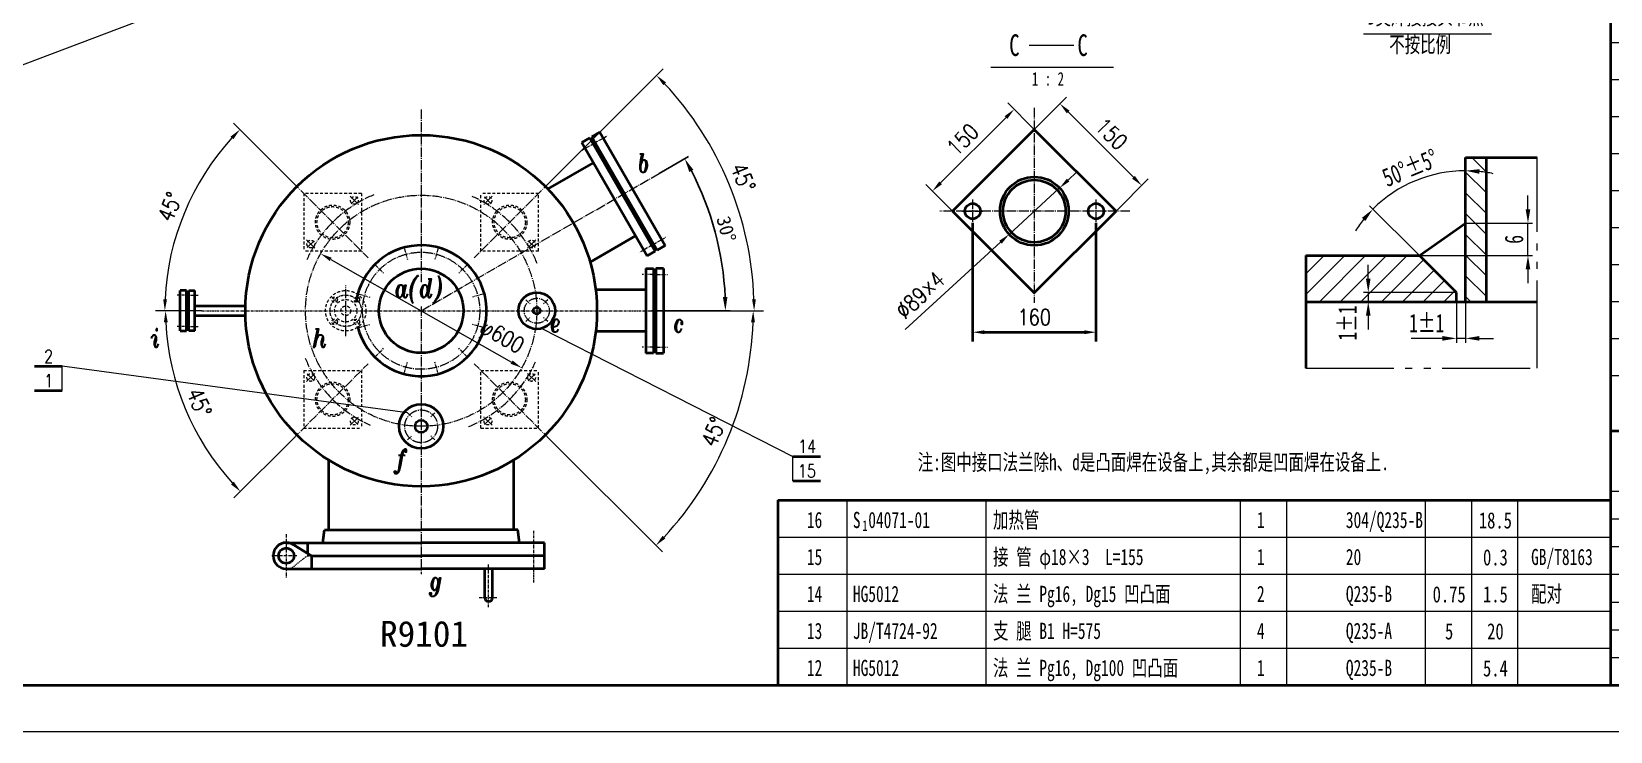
# Model space of a CAD drawing. Extents: x 588 to 10164, y -1551 to 4163.
# Drawn here: x 3787 to 7884, y -877 to 940 of the extents above; entities that cross this region are included whole.
import ezdxf
from ezdxf.enums import TextEntityAlignment as Align

# ---------------------------------------------------------------- set-up
doc = ezdxf.new("R2010")
doc.units = 0
doc.header["$LTSCALE"] = 10
doc.header["$PDMODE"] = 1
for name, pattern in [('JXX-L', [2.95, 1.9, -0.25, 0.15, -0.25, 0.15, -0.25]), ('XX-L', [1.25, 0.75, -0.5]), ('XX-S', [0.5, 0.3, -0.2]), ('ZXX-L', [3.28, 2.5, -0.3, 0.18, -0.3]), ('ZXX-S', [1.27, 0.75, -0.2, 0.12, -0.2])]:
    doc.linetypes.add(name, pattern=pattern)
doc.layers.get('Defpoints').update_dxf_attribs({"linetype": 'CONTINUOUS'})
doc.layers.add('7标注层', color=4, linetype='CONTINUOUS')
for name, color, linetype, lineweight in [('A 粗实线', 1, 'CONTINUOUS', 40), ('B 细实线', 7, 'CONTINUOUS', 18), ('C 文 字', 2, 'CONTINUOUS', 20), ('D 短中心线', 3, 'ZXX-S', 18), ('E 长中心线', 3, 'ZXX-L', 18), ('F 短虚线', 6, 'XX-S', 20), ('G 长虚线', 6, 'XX-L', 20), ('I 长双点线', 3, 'JXX-L', 18), ('J 标注尺寸', 2, 'CONTINUOUS', 18)]:
    doc.layers.add(name, color=color, linetype=linetype, lineweight=lineweight)
doc.styles.add('HZTXT', font='SIMFANG.TTF', dxfattribs={"width": 0.75})
doc.styles.add('ITALICT', font='ITALICT.shx', dxfattribs={"width": 0.7})
doc.styles.add('ROMANC', font='romanc', dxfattribs={"width": 0.7, "height": 6})
doc.styles.get("Standard").update_dxf_attribs({"font": 'SIMFANG.TTF'})
doc.styles.add('style2', font='SIMFANG.TTF', dxfattribs={"width": 0.7})
doc.styles.add('TH_GBDIM', font='romans.shx', dxfattribs={"width": 0.8, "bigfont": 'gbcbig.shx'})
doc.styles.add('标题中文', font='SIMFANG.TTF', dxfattribs={"width": 0.7})
doc.dimstyles.new('MaRu', dxfattribs={"dimscale": 12, "dimtxt": 3.5, "dimasz": 2.5, "dimexe": 2, "dimexo": 0, "dimgap": 1.5, "dimtad": 1, "dimdec": 1, "dimzin": 0, "dimdsep": 46, "dimtxsty": 'TH_GBDIM', "dimcen": 2.5, "dimclrd": 130, "dimclre": 130, "dimclrt": 3, "dimadec": 0, "dimazin": 0, "dimtfac": 0.714286, "dimtdec": 1, "dimtmove": 0, "dimatfit": 3, "dimfxl": 0, "dimtolj": 1, "dimtzin": 0, "dimlwd": -1, "dimlwe": -1, "dimarcsym": 0})
doc.dimstyles.new('MaRu_CIR_CIR5', dxfattribs={"dimscale": 12, "dimtxt": 3.5, "dimasz": 2.5, "dimexe": 2, "dimexo": 0, "dimgap": 1.5, "dimtad": 1, "dimtoh": 1, "dimdec": 1, "dimzin": 0, "dimdsep": 46, "dimtxsty": 'TH_GBDIM', "dimcen": 2.5, "dimclrd": 130, "dimclre": 130, "dimclrt": 3, "dimadec": 0, "dimazin": 0, "dimtfac": 0.714286, "dimtdec": 1, "dimtmove": 0, "dimatfit": 0, "dimfxl": 0, "dimtolj": 1, "dimtzin": 0, "dimlwd": -1, "dimlwe": -1, "dimarcsym": 0})
doc.dimstyles.new('TH_GBDIM', dxfattribs={"dimscale": 12, "dimtxt": 3.5, "dimasz": 2.5, "dimexe": 2, "dimexo": 0, "dimgap": 1.5, "dimtad": 1, "dimdec": 1, "dimzin": 0, "dimdsep": 46, "dimtxsty": 'TH_GBDIM', "dimcen": 2.5, "dimclrd": 130, "dimclre": 130, "dimclrt": 3, "dimadec": 0, "dimazin": 0, "dimtfac": 0.714286, "dimtdec": 1, "dimtmove": 0, "dimatfit": 3, "dimfxl": 0, "dimtolj": 1, "dimtzin": 0, "dimlwd": -1, "dimlwe": -1, "dimarcsym": 0})
doc.dimstyles.new('TH_GBDIM1', dxfattribs={"dimscale": 12, "dimtxt": 3.5, "dimasz": 2.5, "dimexe": 2, "dimexo": 0, "dimgap": 1.5, "dimtad": 1, "dimdec": 1, "dimzin": 0, "dimdsep": 46, "dimtxsty": 'TH_GBDIM', "dimcen": 2.5, "dimclrd": 130, "dimclre": 130, "dimclrt": 3, "dimadec": 0, "dimazin": 0, "dimtfac": 0.714286, "dimtdec": 1, "dimtmove": 0, "dimatfit": 3, "dimfxl": 0, "dimtolj": 1, "dimtzin": 0, "dimlwd": -1, "dimlwe": -1, "dimarcsym": 0})
doc.dimstyles.new('通用标注4.0', dxfattribs={"dimscale": 12, "dimtxt": 3, "dimasz": 3, "dimexe": 1, "dimexo": 0, "dimgap": 1, "dimtad": 1, "dimdec": 0, "dimzin": 0, "dimdsep": 46, "dimtxsty": 'Standard', "dimcen": 0, "dimadec": 0, "dimazin": 0, "dimtfac": 0.375, "dimtdec": 0, "dimtmove": 2, "dimatfit": 3, "dimfxl": 0, "dimtzin": 0, "dimarcsym": 0})

# ---------------------------------------------------------------- blocks, each defined once
blk = doc.blocks.new('*D80')
at = {"layer": 'C 文 字', "color": 0, "lineweight": -2}
for p, q in [((5416, 572), (5492.2, 616)), ((5395.4, 215.3), (5599.6, 215.3))]:
    blk.add_line(p, q, dxfattribs=at)
blk.add_arc((4798.2, 215.3), 789.5, 2.613, 27.387, dxfattribs=at)
at = {"layer": 'C 文 字', "color": 0}
for points in [[(5493.9, 575.6), (5504.4, 581.3), (5481.9, 610)], [(5592.8, 251.4), (5580.8, 251.2), (5587.6, 215.3)]]:
    blk.add_solid(points, dxfattribs=at)
at = {"layer": 'Defpoints', "color": 0}
for p in [(5416, 572), (5575.6, 352.4), (4085.2, 215.3), (4798.2, 215.3), (5395.4, 215.3)]:
    blk.add_point(p, dxfattribs=at)
at = {"layer": 'C 文 字', "color": 0, "insert": (5589.7, 427.4), "char_height": 36, "attachment_point": 5, "rotation": 285}
blk.add_mtext('30°', dxfattribs=at)
blk = doc.blocks.new('*D23')
at = {"layer": 'Defpoints', "color": 0}
for p in [(3237.53, 4833.7), (3244.87, 4832.92), (3234.87, 4816.32), (3242.87, 4808.32), (3244.87, 4806.32)]:
    blk.add_point(p, dxfattribs=at)
at = {"layer": 'J 标注尺寸', "color": 0, "lineweight": -2}
for p, q in [((3244.87, 4832.92), (3244.87, 4835.67)), ((3234.87, 4816.32), (3224.11, 4827.07))]:
    blk.add_line(p, q, dxfattribs=at)
for start, end in [(90, 135), (77.8674, 83.9337), (141.0663, 147.1326)]:
    blk.add_arc((3244.87, 4806.32), 28.35, start, end, dxfattribs=at)
at = {"layer": 'J 标注尺寸', "color": 0}
for points in [[(3247.84, 4834.01), (3247.89, 4835.01), (3244.87, 4834.67)], [(3222.44, 4824.47), (3223.19, 4823.8), (3224.82, 4826.36)]]:
    blk.add_solid(points, dxfattribs=at)
at = {"layer": 'J 标注尺寸', "color": 0, "insert": (3232.87, 4835.28), "char_height": 4, "attachment_point": 5, "rotation": 22.5, "style": 'style2'}
blk.add_mtext('{\\f仿宋_GB2312|b0|i0|c134|p49;50°±5°}', dxfattribs=at)
blk = doc.blocks.new('*D22')
at = {"layer": 'Defpoints', "color": 0}
for p in [(3244.87, 4823.32), (3258.35, 4823.32), (3234.87, 4816.32)]:
    blk.add_point(p, dxfattribs=at)
at = {"layer": 'J 标注尺寸', "color": 0, "lineweight": -2}
for p, q in [((3258.35, 4826.32), (3258.35, 4829.32)), ((3244.87, 4823.32), (3259.35, 4823.32)), ((3258.35, 4816.32), (3258.35, 4823.32)), ((3234.87, 4816.32), (3259.35, 4816.32)), ((3258.35, 4813.32), (3258.35, 4810.32))]:
    blk.add_line(p, q, dxfattribs=at)
at = {"layer": 'J 标注尺寸', "color": 0}
for points in [[(3257.85, 4826.32), (3258.85, 4826.32), (3258.35, 4823.32)], [(3257.85, 4813.32), (3258.85, 4813.32), (3258.35, 4816.32)]]:
    blk.add_solid(points, dxfattribs=at)
at = {"layer": 'J 标注尺寸', "color": 0, "insert": (3255.35, 4819.82), "char_height": 4, "attachment_point": 5, "rotation": 90, "style": 'style2'}
blk.add_mtext('6', dxfattribs=at)
blk = doc.blocks.new('*D88')
at = {"layer": '7标注层', "color": 130}
for p, q in [((6476.7, 554.4), (6498.7, 574.7)), ((6454.6, 534.1), (6323.5, 413.7)), ((6301.4, 393.4), (6054.1, 166.3))]:
    blk.add_line(p, q, dxfattribs=at)
for points in [[(6473.3, 558.1), (6480, 550.8), (6454.6, 534.1)], [(6298, 397.1), (6304.8, 389.7), (6323.5, 413.7)]]:
    blk.add_solid(points, dxfattribs=at)
at = {"layer": 'Defpoints', "color": 0}
for p in [(6454.6, 534.1), (6323.5, 413.7)]:
    blk.add_point(p, dxfattribs=at)
at = {"layer": '7标注层', "color": 3, "insert": (6092.8, 256.3), "char_height": 42, "attachment_point": 5, "rotation": 42.5742, "style": 'TH_GBDIM'}
blk.add_mtext('\\A1;%%c89×4{}{}', dxfattribs=at)
blk = doc.blocks.new('*D89')
at = {"layer": 'A 粗实线', "color": 130}
for p, q in [((6229, 443.5), (6229, 135.6)), ((6549, 443.5), (6549, 135.6)), ((6259, 159.6), (6519, 159.6))]:
    blk.add_line(p, q, dxfattribs=at)
for points in [[(6259, 164.6), (6259, 154.6), (6229, 159.6)], [(6519, 164.6), (6519, 154.6), (6549, 159.6)]]:
    blk.add_solid(points, dxfattribs=at)
at = {"layer": 'Defpoints', "color": 0}
for p in [(6229, 443.5), (6549, 443.5), (6549, 159.6)]:
    blk.add_point(p, dxfattribs=at)
at = {"layer": 'A 粗实线', "color": 3, "insert": (6389, 198.6), "char_height": 42, "attachment_point": 5, "style": 'TH_GBDIM'}
blk.add_mtext('\\A1;160', dxfattribs=at)
blk = doc.blocks.new('*D91')
at = {"layer": 'Defpoints', "color": 0}
for p in [(6389, 686.1), (6124.7, 526.1), (6176.9, 473.9)]:
    blk.add_point(p, dxfattribs=at)
at = {"layer": 'J 标注尺寸', "color": 130}
for p, q in [((6389, 686.1), (6319.9, 755.2)), ((6315.6, 717.1), (6145.9, 547.3)), ((6176.9, 473.9), (6107.7, 543.1))]:
    blk.add_line(p, q, dxfattribs=at)
for points in [[(6312.1, 720.6), (6319.1, 713.5), (6336.8, 738.3)], [(6142.4, 550.9), (6149.4, 543.8), (6124.7, 526.1)]]:
    blk.add_solid(points, dxfattribs=at)
at = {"layer": 'J 标注尺寸', "color": 3, "insert": (6203.2, 659.8), "char_height": 42, "attachment_point": 5, "rotation": 45, "style": 'TH_GBDIM'}
blk.add_mtext('\\A1;150', dxfattribs=at)
blk = doc.blocks.new('*D92')
at = {"layer": 'Defpoints', "color": 0}
for p in [(6389, 686.1), (6667.7, 540.5), (6601.2, 473.9)]:
    blk.add_point(p, dxfattribs=at)
at = {"layer": 'J 标注尺寸', "color": 130}
for p, q in [((6389, 686.1), (6472.5, 769.6)), ((6476.8, 731.4), (6646.5, 561.7)), ((6601.2, 473.9), (6684.7, 557.4))]:
    blk.add_line(p, q, dxfattribs=at)
for points in [[(6480.3, 734.9), (6473.2, 727.9), (6455.6, 752.6)], [(6650, 565.2), (6642.9, 558.1), (6667.7, 540.5)]]:
    blk.add_solid(points, dxfattribs=at)
at = {"layer": 'J 标注尺寸', "color": 3, "insert": (6589.2, 674.1), "char_height": 42, "attachment_point": 5, "rotation": 315, "style": 'TH_GBDIM'}
blk.add_mtext('\\A1;150', dxfattribs=at)
blk = doc.blocks.new('*D93')
at = {"layer": 'Defpoints', "color": 0}
for p in [(4537.3, 363.5), (5059, 67.1)]:
    blk.add_point(p, dxfattribs=at)
at = {"layer": 'J 标注尺寸', "color": 130}
blk.add_line((4563.4, 348.7), (5032.9, 81.9), dxfattribs=at)
for points in [[(4565.9, 353.1), (4561, 344.4), (4537.3, 363.5)], [(5035.4, 86.3), (5030.4, 77.6), (5059, 67.1)]]:
    blk.add_solid(points, dxfattribs=at)
at = {"layer": 'J 标注尺寸', "color": 3, "insert": (5005.4, 143.8), "char_height": 42, "attachment_point": 5, "rotation": 330.3913, "style": 'TH_GBDIM'}
blk.add_mtext('\\A1;φ600', dxfattribs=at)
blk = doc.blocks.new('*D94')
at = {"layer": 'Defpoints', "color": 0}
for p in [(5134, 551.1), (5632.6, 438.9), (4935.7, 352.8), (4667.4, 215.3), (5469.4, 215.3)]:
    blk.add_point(p, dxfattribs=at)
at = {"layer": 'J 标注尺寸', "color": 130}
for p, q in [((5134, 551.1), (5426, 843.2)), ((5469.4, 215.3), (5686.1, 215.3))]:
    blk.add_line(p, q, dxfattribs=at)
blk.add_arc((4798.2, 215.3), 863.9, 1.9897, 43.0103, dxfattribs=at)
for points in [[(5426.3, 801.1), (5433.5, 808.1), (5409, 826.2)], [(5666.6, 245.4), (5656.6, 245.2), (5662.1, 215.3)]]:
    blk.add_solid(points, dxfattribs=at)
at = {"layer": 'J 标注尺寸', "color": 3, "insert": (5633.4, 561.3), "char_height": 42, "attachment_point": 5, "rotation": 292.5, "style": 'TH_GBDIM'}
blk.add_mtext('\\A1;45°', dxfattribs=at)
blk = doc.blocks.new('*D95')
at = {"layer": 'Defpoints', "color": 0}
for p in [(4667.4, 215.3), (5469.4, 215.3), (4935.7, 77.8), (5134, -120.5), (5544.2, -215.4)]:
    blk.add_point(p, dxfattribs=at)
at = {"layer": 'J 标注尺寸', "color": 130}
for p, q in [((5469.4, 215.3), (5683.7, 215.3)), ((5134, -120.5), (5424.3, -410.8))]:
    blk.add_line(p, q, dxfattribs=at)
blk.add_arc((4798.2, 215.3), 861.5, 316.9953, 358.0047, dxfattribs=at)
for points in [[(5654.1, 185.4), (5664.1, 185.2), (5659.7, 215.3)], [(5431.8, -375.7), (5424.6, -368.8), (5407.3, -393.8)]]:
    blk.add_solid(points, dxfattribs=at)
at = {"layer": 'J 标注尺寸', "color": 3, "insert": (5557, -99), "char_height": 42, "attachment_point": 5, "rotation": 67.5, "style": 'TH_GBDIM'}
blk.add_mtext('\\A1;45°', dxfattribs=at)
blk = doc.blocks.new('*D100')
at = {"layer": 'Defpoints', "color": 0}
for p in [(4228.9, 215.3), (4560.3, 215.3), (4157.5, 43.7), (4660.7, 77.8), (4462.4, -120.5)]:
    blk.add_point(p, dxfattribs=at)
at = {"layer": 'J 标注尺寸', "color": 130}
for p, q in [((4228.9, 215.3), (4110.9, 215.3)), ((4462.4, -120.5), (4312.2, -270.6))]:
    blk.add_line(p, q, dxfattribs=at)
blk.add_arc((4798.2, 215.3), 663.2, 182.5919, 222.4081, dxfattribs=at)
for points in [[(4130.6, 185.2), (4140.6, 185.4), (4134.9, 215.3)], [(4312.1, -228.5), (4304.8, -235.4), (4329.2, -253.7)]]:
    blk.add_solid(points, dxfattribs=at)
at = {"layer": 'J 标注尺寸', "color": 3, "insert": (4222.5, -23.1), "char_height": 42, "attachment_point": 5, "rotation": 292.5, "style": 'TH_GBDIM'}
blk.add_mtext('\\A1;45°', dxfattribs=at)
blk = doc.blocks.new('*D101')
at = {"layer": 'Defpoints', "color": 0}
for p in [(4222.2, 547.9), (4462.4, 551.1), (4660.7, 352.8), (4228.9, 215.3), (4560.3, 215.3)]:
    blk.add_point(p, dxfattribs=at)
at = {"layer": 'J 标注尺寸', "color": 130}
for p, q in [((4462.4, 551.1), (4310.9, 702.6)), ((4228.9, 215.3), (4109.1, 215.3))]:
    blk.add_line(p, q, dxfattribs=at)
blk.add_arc((4798.2, 215.3), 665.1, 137.5846, 177.4154, dxfattribs=at)
for points in [[(4303.5, 667.4), (4310.8, 660.5), (4327.9, 685.6)], [(4138.7, 245.2), (4128.8, 245.4), (4133.1, 215.3)]]:
    blk.add_solid(points, dxfattribs=at)
at = {"layer": 'J 标注尺寸', "color": 3, "insert": (4146.6, 485.2), "char_height": 42, "attachment_point": 5, "rotation": 67.5, "style": 'TH_GBDIM'}
blk.add_mtext('\\A1;45°', dxfattribs=at)
blk = doc.blocks.new('D类焊接接头节点')
at = {"layer": 'J 标注尺寸'}
h = blk.add_hatch(dxfattribs=at)
h.set_pattern_fill('ANSI31', color=256, angle=90, style=0)
h.set_pattern_definition([(135, (-3239.867, -4819.82), (-2.245064, -2.245064), [])])
h.paths.add_polyline_path([(9.5, 17.68), (5, 17.68), (5, -13.5), (9.5, -13.5)])
h = blk.add_hatch(dxfattribs=at)
h.set_pattern_fill('ANSI31', color=256, style=0)
h.set_pattern_definition([(45, (-3239.867, -4819.82), (-2.245064, 2.245064), [])])
h.paths.add_polyline_path([(-29.54, -3.5), (-29.54, -13.5), (-16.05, -13.5), (-16.05, -11.5), (3, -11.5), (-5, -3.5)])
h.paths.add_polyline_path([(3, -13.5), (3, -11.5), (-16.05, -11.5), (-16.05, -13.5)])
at = {"layer": 'A 粗实线'}
for p, q in [((5, 17.68), (20.46, 17.68)), ((5, -13.5), (5, 17.68)), ((9.5, -13.5), (9.5, 17.68)), ((-5, -3.5), (5, 3.5)), ((-29.54, -3.5), (-29.54, -27.88)), ((-29.54, -3.5), (-5, -3.5)), ((3, -11.5), (-5, -3.5)), ((-29.54, -13.5), (5, -13.5)), ((3, -13.5), (3, -11.5)), ((5, -13.5), (20.46, -13.5))]:
    blk.add_line(p, q, dxfattribs=at)
at = {"layer": 'I 长双点线'}
for p, q in [((20.46, -27.88), (20.46, 17.68)), ((-29.54, -27.88), (20.46, -27.88))]:
    blk.add_line(p, q, dxfattribs=at)
at = {"layer": 'J 标注尺寸'}
for p, q in [((-17.1, 44.45), (10.6, 44.45)), ((-16.05, -8.5), (-16.05, -5.5)), ((3, -11.5), (-17.05, -11.5)), ((3, -13.5), (-17.05, -13.5)), ((-16.05, -11.5), (-16.05, -13.5)), ((3, -13.5), (3, -22.41)), ((5, -13.5), (5, -22.41)), ((-16.05, -16.5), (-16.05, -19.5)), ((0, -21.41), (-6.74, -21.41)), ((5, -21.41), (3, -21.41)), ((8, -21.41), (11, -21.41))]:
    blk.add_line(p, q, dxfattribs=at)
for points in [[(-16.55, -8.5), (-15.55, -8.5), (-16.05, -11.5)], [(-16.55, -16.5), (-15.55, -16.5), (-16.05, -13.5)], [(0, -20.91), (0, -21.91), (3, -21.41)], [(8, -20.91), (8, -21.91), (5, -21.41)]]:
    blk.add_solid(points, dxfattribs=at)
at = {"layer": 'J 标注尺寸', "char_height": 3.5, "width": 51, "attachment_point": 1, "style": 'style2'}
for s, insert in [('D{\\f仿宋_GB2312|b0|i0|c134|p49;类焊接接头节点}', (-16.15, 49.94)), ('{\\f仿宋_GB2312|b0|i0|c134|p49;不按比例}', (-11.51, 43.93))]:
    blk.add_mtext(s, dxfattribs=dict(at, insert=insert))
at = {"layer": 'J 标注尺寸', "insert": (-20.55, -18.08), "char_height": 4, "attachment_point": 5, "rotation": 90, "style": 'style2'}
blk.add_mtext('{\\f仿宋_GB2312|b0|i0|c134|p49;1±1}', dxfattribs=at)
at = {"layer": 'J 标注尺寸', "insert": (-3.41, -18.11), "char_height": 4, "attachment_point": 5, "style": 'style2'}
blk.add_mtext('{\\f仿宋_GB2312|b0|i0|c134|p49;1±1}', dxfattribs=at)
at = {"layer": 'J 标注尺寸'}
dim = blk.add_angular_dim_2l(base=(-2.34, 13.88), line1=((5, -13.5), (5, 13.1)), line2=((3, -11.5), (-5, -3.5)), text='{\\f仿宋_GB2312|b0|i0|c134|p49;50°±5°}', dimstyle='通用标注4.0', dxfattribs=at)
dim.commit()
dim.dimension.update_dxf_attribs({"geometry": '*D23', "text_midpoint": (-7, 15.46), "insert": (-3239.87, -4819.82)})
dim = blk.add_linear_dim(base=(18.48, 3.5), p1=(-5, -3.5), p2=(5, 3.5), angle=90, text='6', dimstyle='通用标注4.0', dxfattribs=at)
dim.commit()
dim.dimension.update_dxf_attribs({"geometry": '*D22', "text_midpoint": (15.48, 0), "insert": (-3239.87, -4819.82)})

msp = doc.modelspace()

# ---------------------------------------------------------------- linework, layer by layer
at = {"layer": 'A 粗实线'}
for p, q in [((7883.77, 1103.3), (7883.77, -96.7)), ((5214.59, 652.04), (5235.38, 664.04)), ((5235.38, 664.04), (5405.38, 369.6)), ((5261.36, 679.04), (5240.57, 667.04)), ((5240.57, 667.04), (5410.57, 372.6)), ((5261.36, 679.04), (5431.36, 384.6)), ((6176.89, 473.94), (6389.02, 686.07)), ((6389.02, 686.07), (6601.16, 473.94)), ((5214.59, 652.04), (5384.59, 357.6)), ((5253.38, 632.87), (5255.98, 634.37)), ((5258.57, 635.87), (5255.98, 634.37)), ((5255.98, 634.37), (5389.98, 402.27)), ((5255.98, 634.37), (5389.98, 402.27)), ((5244.84, 599.65), (5126.77, 531.48)), ((6176.89, 473.94), (6389.02, 261.8)), ((6389.02, 261.8), (6601.16, 473.94)), ((5354.34, 409.99), (5236.27, 341.82)), ((5405.38, 369.6), (5384.59, 357.6)), ((5389.98, 402.27), (5387.38, 400.77)), ((5389.98, 402.27), (5392.57, 403.77)), ((5410.57, 372.6), (5431.36, 384.6)), ((5381.16, 325.32), (5381.16, 105.32)), ((5381.16, 325.32), (5401.16, 325.32)), ((5401.16, 325.32), (5401.16, 105.32)), ((5401.16, 294.32), (5404.16, 294.32)), ((5404.16, 294.32), (5404.16, 136.32)), ((5404.16, 294.32), (5404.16, 136.32)), ((5407.16, 294.32), (5404.16, 294.32)), ((5407.16, 325.32), (5407.16, 105.32)), ((5427.16, 325.32), (5407.16, 325.32)), ((5427.16, 325.32), (5427.16, 105.32)), ((4173.16, 162.8), (4173.16, 267.8)), ((4189.16, 267.8), (4173.16, 267.8)), ((4189.16, 162.8), (4189.16, 267.8)), ((4195.16, 162.8), (4195.16, 267.8)), ((4195.16, 267.8), (4211.16, 267.8)), ((4211.16, 162.8), (4211.16, 267.8)), ((5381.16, 269.32), (5250.96, 269.32)), ((4192.16, 244.3), (4189.16, 244.3)), ((4192.16, 244.3), (4195.16, 244.3)), ((4192.16, 186.3), (4192.16, 244.3)), ((4192.16, 186.3), (4192.16, 244.3)), ((4211.16, 227.8), (4342.34, 227.8)), ((4189.16, 186.3), (4192.16, 186.3)), ((4195.16, 186.3), (4192.16, 186.3)), ((4211.16, 202.8), (4342.34, 202.8)), ((4173.16, 162.8), (4189.16, 162.8)), ((4211.16, 162.8), (4195.16, 162.8)), ((5381.16, 161.32), (5250.96, 161.32)), ((5404.16, 136.32), (5401.16, 136.32)), ((5404.16, 136.32), (5407.16, 136.32)), ((5401.16, 105.32), (5381.16, 105.32)), ((5407.16, 105.32), (5427.16, 105.32)), ((3794.67, 71.55), (3866.89, 71.55)), ((3794.67, 8.34), (3866.89, 8.34)), ((7883.77, -96.7), (10043.77, -96.7)), ((5762.15, -162.66), (5834.36, -162.66)), ((4558.16, -353.68), (4558.16, -172.41)), ((5038.16, -353.68), (5038.16, -172.41)), ((5762.15, -225.87), (5834.36, -225.87)), ((5723.77, -276.7), (5723.77, -564.7)), ((5723.77, -276.7), (7883.77, -276.7)), ((4543.16, -386.68), (4547.22, -353.68)), ((4547.22, -353.68), (4798.16, -353.68)), ((5049.11, -353.68), (4798.16, -353.68)), ((5053.16, -386.68), (5049.11, -353.68)), ((4448.16, -386.68), (4798.16, -386.68)), ((4513.93, -420.68), (4468.48, -393.42)), ((4503.59, -386.68), (4503.59, -414.48)), ((5118.16, -386.68), (4798.16, -386.68)), ((5118.16, -454.68), (5118.16, -386.68)), ((4513.93, -420.68), (4798.16, -420.68)), ((4513.93, -420.68), (4513.93, -454.68)), ((5118.16, -420.68), (4798.16, -420.68)), ((4448.16, -454.68), (4798.16, -454.68)), ((5118.16, -454.68), (4798.16, -454.68)), ((4963.16, -529.68), (4963.16, -454.68)), ((4983.16, -529.68), (4983.16, -454.68)), ((5723.77, -564.7), (5723.77, -756.7))]:
    msp.add_line(p, q, dxfattribs=at)
at = {"layer": 'A 粗实线', "color": 1}
msp.add_line((7883.77, -96.7), (7883.77, -756.7), dxfattribs=at)
at = {"layer": 'A 粗实线', "color": 5}
msp.add_lwpolyline([(3335.77, -756.7), (10043.77, -756.7), (10043.77, 4043.3), (3335.77, 4043.3)], close=True, dxfattribs=at)
at = {"layer": 'A 粗实线'}
for centre, radius in [((4798.16, 215.32), 456), ((6389.02, 473.94), 89), ((6389.02, 473.94), 81), ((6229.02, 473.94), 20), ((6549.02, 473.94), 20), ((4798.16, 215.32), 109.5), ((5098.16, 215.32), 47.5), ((5098.16, 215.32), 9), ((4798.16, -84.68), 57.5), ((4798.16, -84.68), 16), ((4448.16, -420.68), 20)]:
    msp.add_circle(centre, radius, dxfattribs=at)
for centre, radius, start, end in [((4798.16, 215.32), 170, 193.61963, 172.65181), ((4448.16, -420.68), 34, 90, 270), ((4448.16, -420.68), 34, 53.31412, 90), ((4973.16, -529.68), 10, 180, 0)]:
    msp.add_arc(centre, radius, start, end, dxfattribs=at)
at = {"layer": 'B 细实线'}
for p, q in [((7883.77, 911.3), (10043.77, 911.3)), ((7883.77, 815.3), (10043.77, 815.3)), ((7883.77, 719.3), (10043.77, 719.3)), ((7883.77, 623.3), (10043.77, 623.3)), ((7883.77, 527.3), (10043.77, 527.3)), ((7883.77, 431.3), (10043.77, 431.3)), ((7883.77, 335.3), (10043.77, 335.3)), ((7883.77, 239.3), (10043.77, 239.3)), ((7883.77, 143.3), (10043.77, 143.3)), ((3866.89, 8.34), (3866.89, 71.55)), ((7883.77, 47.3), (10043.77, 47.3)), ((5762.15, -225.87), (5762.15, -162.66)), ((5903.77, -564.7), (5903.77, -276.7)), ((6263.77, -564.7), (6263.77, -276.7)), ((6923.77, -564.7), (6923.77, -276.7)), ((7043.77, -564.7), (7043.77, -276.7)), ((7403.77, -564.7), (7403.77, -276.7)), ((7523.77, -564.7), (7523.77, -276.7)), ((7643.77, -564.7), (7643.77, -276.7)), ((7883.77, -252.7), (10043.77, -252.7)), ((7883.77, -324.7), (8603.77, -324.7)), ((5723.77, -372.7), (7883.77, -372.7)), ((7883.77, -396.7), (8603.77, -396.7)), ((5723.77, -468.7), (7883.77, -468.7)), ((7883.77, -468.7), (8603.77, -468.7)), ((5723.77, -564.7), (7883.77, -564.7)), ((5903.77, -756.7), (5903.77, -564.7)), ((6263.77, -756.7), (6263.77, -564.7)), ((6923.77, -756.7), (6923.77, -564.7)), ((7043.77, -756.7), (7043.77, -564.7)), ((7403.77, -756.7), (7403.77, -564.7)), ((7523.77, -756.7), (7523.77, -564.7)), ((7643.77, -756.7), (7643.77, -564.7)), ((7883.77, -540.7), (8603.77, -540.7)), ((7883.77, -612.7), (8603.77, -612.7)), ((5723.77, -660.7), (7883.77, -660.7)), ((7883.77, -684.7), (10043.77, -684.7))]:
    msp.add_line(p, q, dxfattribs=at)
msp.add_lwpolyline([(3035.77, -876.7), (10163.77, -876.7), (10163.77, 4163.3), (3035.77, 4163.3)], close=True, dxfattribs=at)
at = {"layer": 'C 文 字'}
for p, q in [((4715.66, 1213.9), (3555.18, 774.51)), ((6375.82, 904.93), (6491.59, 904.93)), ((6276.12, 847.57), (6594.34, 847.57)), ((5111.12, 169.62), (5762.15, -162.66)), ((4762.81, -49.33), (3866.89, 71.55))]:
    msp.add_line(p, q, dxfattribs=at)
at = {"layer": 'D 短中心线'}
for p, q in [((5239.18, 645.46), (5280.75, 669.46)), ((5254.77, 654.46), (5213.2, 630.46)), ((4755.13, 375.93), (4762.52, 348.35)), ((4841.2, 375.93), (4833.81, 348.35)), ((5406.77, 391.18), (5365.2, 367.18)), ((5391.18, 382.18), (5432.75, 406.18)), ((4680.59, 332.9), (4700.78, 312.7)), ((4915.74, 332.9), (4895.55, 312.7)), ((5411.16, 309.82), (5371.16, 309.82)), ((5397.16, 309.82), (5437.16, 309.82)), ((4197.16, 256.05), (4165.16, 256.05)), ((4187.16, 256.05), (4219.16, 256.05)), ((4567.08, 250.76), (4580.34, 237.5)), ((4637.97, 250.76), (4624.71, 237.5)), ((4637.55, 258.36), (4665.14, 250.96)), ((4958.78, 258.36), (4931.19, 250.96)), ((4228.88, 215.32), (4560.34, 215.32)), ((4561.78, 215.32), (5469.37, 215.32)), ((5069.88, 243.6), (5080.49, 233)), ((5126.45, 243.6), (5115.84, 233)), ((4197.16, 174.55), (4165.16, 174.55)), ((4187.16, 174.55), (4219.16, 174.55)), ((4567.08, 179.88), (4580.34, 193.13)), ((4637.97, 179.88), (4624.71, 193.13)), ((4637.55, 172.28), (4665.14, 179.68)), ((4958.78, 172.28), (4931.19, 179.68)), ((5069.88, 187.04), (5080.49, 197.64)), ((5126.45, 187.04), (5115.84, 197.64)), ((4680.59, 97.74), (4700.78, 117.94)), ((4755.13, 54.7), (4762.52, 82.29)), ((4841.2, 54.7), (4833.81, 82.29)), ((4915.74, 97.74), (4895.55, 117.94)), ((5411.16, 120.82), (5371.16, 120.82)), ((5397.16, 120.82), (5437.16, 120.82)), ((4762.81, -49.33), (4773.42, -59.93)), ((4833.52, -49.33), (4822.91, -59.93)), ((4762.81, -120.04), (4773.42, -109.43)), ((4833.52, -120.04), (4822.91, -109.43)), ((4448.16, -364.6), (4448.16, -478.26)), ((5090.66, -489.65), (5090.66, -356.01)), ((4475.19, -420.68), (4410.52, -420.68)), ((4973.16, -554.42), (4973.16, -441.92)), ((4994.57, -529.68), (4948.94, -529.68)), ((4973.16, -551.72), (4973.16, -551.67))]:
    msp.add_line(p, q, dxfattribs=at)
msp.add_circle((4602.53, 215.32), 40.75, dxfattribs=at)
at = {"layer": 'E 长中心线'}
for p, q in [((4798.16, 737.8), (4798.16, 289.27)), ((6389.02, 742.36), (6389.02, 236.27)), ((4462.35, 551.13), (4660.66, 352.82)), ((4798.16, 215.32), (5416.03, 572.04)), ((5133.98, 551.13), (4935.67, 352.82)), ((4614.18, 512.44), (4635.67, 490.95)), ((4634.14, 510.91), (4615.71, 492.48)), ((4982.15, 512.44), (4960.66, 490.95)), ((4962.19, 510.91), (4980.62, 492.48)), ((6229.02, 504.33), (6229.02, 443.55)), ((6549.02, 504.33), (6549.02, 443.55)), ((6637.23, 473.94), (6143.52, 473.94)), ((6202.96, 473.94), (6255.09, 473.94)), ((6575.09, 473.94), (6522.96, 473.94)), ((4501.04, 399.31), (4522.53, 377.82)), ((4502.57, 379.34), (4521, 397.78)), ((5095.29, 399.31), (5073.8, 377.82)), ((5093.76, 379.34), (5075.33, 397.78)), ((4602.53, 149.28), (4602.53, 281.36)), ((4798.16, 226.59), (4798.16, -468.16)), ((4462.35, -120.49), (4660.66, 77.82)), ((4501.04, 31.33), (4522.53, 52.82)), ((4502.57, 51.29), (4521, 32.86)), ((5133.98, -120.49), (4935.67, 77.82)), ((5095.29, 31.33), (5073.8, 52.82)), ((5093.76, 51.29), (5075.33, 32.86)), ((4614.18, -81.8), (4635.67, -60.31)), ((4634.14, -80.27), (4615.71, -61.84)), ((4982.15, -81.8), (4960.66, -60.31)), ((4962.19, -80.27), (4980.62, -61.84))]:
    msp.add_line(p, q, dxfattribs=at)
for centre, radius in [((4798.16, 215.32), 300), ((4798.16, 215.32), 152), ((5098.16, 215.32), 32.5), ((4798.16, -84.68), 42.5)]:
    msp.add_circle(centre, radius, dxfattribs=at)
for start, end in [(112.2251, 155.99309), (22.2251, 65.99309), (202.2251, 245.99309), (292.2251, 335.99309)]:
    msp.add_arc((4798.16, 215.32), 325, start, end, dxfattribs=at)
at = {"layer": 'F 短虚线'}
for p, q in [((4503.59, -420.68), (4472.36, -444.57)), ((4503.59, -414.48), (4503.59, -420.68)), ((4503.59, -420.68), (4513.93, -420.68))]:
    msp.add_line(p, q, dxfattribs=at)
msp.add_arc((4448.16, -420.68), 34, 270, 315.35651, dxfattribs=at)
at = {"layer": 'G 长虚线'}
for p, q in [((4643.36, 520.13), (4493.36, 520.13)), ((4493.36, 520.13), (4493.36, 370.13)), ((4643.36, 520.13), (4643.36, 370.13)), ((4952.97, 370.13), (4952.97, 520.13)), ((5102.97, 520.13), (4952.97, 520.13)), ((5102.97, 370.13), (5102.97, 520.13)), ((4643.36, 370.13), (4493.36, 370.13)), ((5102.97, 370.13), (4952.97, 370.13)), ((4493.36, 60.51), (4493.36, -89.49)), ((4493.36, 60.51), (4643.36, 60.51)), ((4643.36, 60.51), (4643.36, -89.49)), ((4952.97, 60.51), (5102.97, 60.51)), ((4952.97, -89.49), (4952.97, 60.51)), ((5102.97, -89.49), (5102.97, 60.51)), ((4493.36, -89.49), (4643.36, -89.49)), ((4952.97, -89.49), (5102.97, -89.49))]:
    msp.add_line(p, q, dxfattribs=at)
for centre, radius in [((4624.92, 501.7), 10), ((4971.41, 501.7), 10), ((4568.36, 445.13), 44.5), ((4568.36, 445.13), 40.5), ((5027.97, 445.13), 44.5), ((5027.97, 445.13), 40.5), ((4511.79, 388.56), 10), ((5084.54, 388.56), 10), ((4602.53, 215.32), 52.5), ((4573.71, 244.13), 7), ((4631.34, 244.13), 7), ((4602.53, 215.32), 29), ((4602.53, 215.32), 29), ((4602.53, 215.32), 12.5), ((4573.71, 186.5), 7), ((4631.34, 186.5), 7), ((4511.79, 42.08), 10), ((5084.54, 42.08), 10), ((4568.36, -14.49), 44.5), ((4568.36, -14.49), 40.5), ((5027.97, -14.49), 44.5), ((5027.97, -14.49), 40.5), ((4624.92, -71.06), 10), ((4971.41, -71.06), 10)]:
    msp.add_circle(centre, radius, dxfattribs=at)

# ---------------------------------------------------------------- block references
at = {"layer": 'C 文 字', "xscale": 12, "yscale": 12}
msp.add_blockref('D类焊接接头节点', (7448.05, 400.6), dxfattribs=at)

# ---------------------------------------------------------------- texts
at = {"layer": 'C 文 字', "style": 'ITALICT', "width": 0.8}
for s, p in [('b', (5359.16, 574.67)), ('a(d)', (4728.77, 250.08)), ('i', (4097.11, 120.76)), ('h', (4515.62, 120.76)), (' e ', (5105.44, 160.49)), ('c', (5451.63, 159.71)), ('f', (4732.34, -191.91)), ('g', (4819, -510.01))]:
    msp.add_text(s, height=48, dxfattribs=at).set_placement(p)
at = {"layer": 'C 文 字'}
for s, height, style, width, p in [('2', 33.87, 'ROMANC', 0.8, (3831.57, 96.97)), ('1', 33.87, 'ROMANC', 0.8, (3831.57, 33.76)), ('14', 33.872, 'ROMANC', 0.8, (5799.63, -136.67)), ('15', 33.872, 'ROMANC', 0.8, (5799.05, -200.45)), ('18.5', 42, 'HZTXT', 0.75, (7585.38, -329.11)), ('0.3', 42, 'HZTXT', 0.75, (7585.38, -425.11)), ('0.75', 42, 'HZTXT', 0.75, (7465.38, -521.11)), ('1.5', 42, 'HZTXT', 0.75, (7585.38, -521.11)), ('5', 42, 'HZTXT', 0.75, (7465.38, -617.11)), ('20', 42, 'HZTXT', 0.75, (7585.38, -617.11)), ('5.4', 42, 'HZTXT', 0.75, (7585.38, -713.11))]:
    msp.add_text(s, height=height, dxfattribs=dict(at, style=style, width=width)).set_placement(p, align=Align.MIDDLE)
at = {"layer": 'C 文 字', "style": '标题中文', "oblique": 0.5}
msp.add_text('R9101', height=67.2, rotation=0.09587, dxfattribs=at).set_placement((4805.28, -623.79), align=Align.MIDDLE)
at = {"layer": 'J 标注尺寸', "style": '标题中文', "width": 0.7}
for s, height, p in [('C', 56, (6324.06, 876.8)), ('C', 56, (6500.94, 876.8)), ('1 : 2', 35, (6382.76, 799.85)), ('注:图中接口法兰除h、d是凸面焊在设备上,其余都是凹面焊在设备上.', 42, (6086.36, -198.55)), ('16', 42, (5798.85, -348.7)), ('S 04071-01', 42, (5918.21, -348.7)), ('加热管  ', 42, (6281.77, -348.7)), ('1', 42, (6966.74, -348.7)), ('304/Q235-B', 42, (7197.32, -348.7)), ('1', 27.3, (5943.15, -356.1)), ('15', 42, (5798.85, -444.7)), ('接 管 φ18×3  L=155', 42, (6281.77, -444.7)), ('1', 42, (6966.74, -444.7)), ('20', 42, (7197.32, -444.7)), ('GB/T8163', 42, (7677.96, -444.7)), ('14', 42, (5798.85, -540.7)), ('HG5012', 42, (5918.21, -540.7)), ('法 兰 Pg16, Dg15 凹凸面', 42, (6281.77, -540.7)), ('2', 42, (6966.74, -540.7)), ('Q235-B', 42, (7197.32, -540.7)), ('配对', 42, (7677.96, -540.7)), ('13', 42, (5798.85, -636.7)), ('JB/T4724-92', 42, (5918.21, -636.7)), ('支 腿 B1 H=575', 42, (6281.77, -636.7)), ('4', 42, (6966.74, -636.7)), ('Q235-A', 42, (7197.32, -636.7)), ('12', 42, (5798.85, -732.7)), ('HG5012', 42, (5918.21, -732.7)), ('法 兰 Pg16, Dg100 凹凸面', 42, (6281.77, -732.7)), ('1', 42, (6966.74, -732.7)), ('Q235-B', 42, (7197.32, -732.7))]:
    msp.add_text(s, height=height, dxfattribs=at).set_placement(p)

# ---------------------------------------------------------------- dimensions: what is measured, and where the dimension line sits
at = {"layer": '7标注层'}
dim = msp.add_diameter_dim_2p(p1=(6454.56, 534.15), p2=(6323.48, 413.72), text='%%c89×4{}{}', dimstyle='TH_GBDIM', override={"dimtoh": 0, "dimsd1": 0, "dimclrt": 3, "dimtofl": 1, "dimatfit": 0}, dxfattribs=at)
dim.commit()
dim.dimension.update_dxf_attribs({"geometry": '*D88', "text_midpoint": (6119.98, 226.76), "dimtype": 163})
at = {"layer": 'A 粗实线'}
dim = msp.add_linear_dim(base=(6549.02, 159.63), p1=(6229.02, 443.55), p2=(6549.02, 443.55), text='160', dimstyle='TH_GBDIM1', dxfattribs=at)
dim.commit()
dim.dimension.update_dxf_attribs({"geometry": '*D89', "text_midpoint": (6389.02, 198.63)})
at = {"layer": 'C 文 字'}
dim = msp.add_angular_dim_2l(base=(5575.63, 352.41), line1=((4085.18, 215.32), (5395.44, 215.32)), line2=((4798.16, 215.32), (5416.03, 572.04)), dimstyle='通用标注4.0', dxfattribs=at)
dim.commit()
dim.dimension.update_dxf_attribs({"geometry": '*D80', "text_midpoint": (5589.7, 427.41)})
at = {"layer": 'J 标注尺寸'}
for base, line1, line2, picture, middle in [((5632.64, 438.92), ((4667.36, 215.32), (5469.37, 215.32)), ((5133.98, 551.13), (4935.67, 352.82)), '*D94', (5633.42, 561.29)), ((4222.18, 547.87), ((4228.88, 215.32), (4560.34, 215.32)), ((4462.35, 551.13), (4660.66, 352.82)), '*D101', (4146.6, 485.21)), ((4157.53, 43.66), ((4228.88, 215.32), (4560.34, 215.32)), ((4462.35, -120.49), (4660.66, 77.82)), '*D100', (4222.51, -23.12)), ((5544.24, -215.43), ((4667.36, 215.32), (5469.37, 215.32)), ((5133.98, -120.49), (4935.67, 77.82)), '*D95', (5556.98, -98.99))]:
    dim = msp.add_angular_dim_2l(base=base, line1=line1, line2=line2, dimstyle='MaRu', dxfattribs=at)
    dim.commit()
    dim.dimension.update_dxf_attribs({"geometry": picture, "text_midpoint": middle})
for p2, distance, picture, middle in [((6176.89, 473.94), -73.82, '*D91', (6203.18, 659.78)), ((6601.16, 473.94), 94.09, '*D92', (6589.2, 674.11))]:
    dim = msp.add_aligned_dim(p1=(6389.02, 686.07), p2=p2, distance=distance, text='150', dimstyle='TH_GBDIM', dxfattribs=at)
    dim.commit()
    dim.dimension.update_dxf_attribs({"geometry": picture, "text_midpoint": middle})
dim = msp.add_diameter_dim_2p(p1=(4537.34, 363.54), p2=(5058.99, 67.1), text='φ600', dimstyle='MaRu_CIR_CIR5', dxfattribs=at)
dim.commit()
dim.dimension.update_dxf_attribs({"geometry": '*D93', "text_midpoint": (4985.51, 108.85), "dimtype": 163})

doc.saveas('drawing.dxf')
